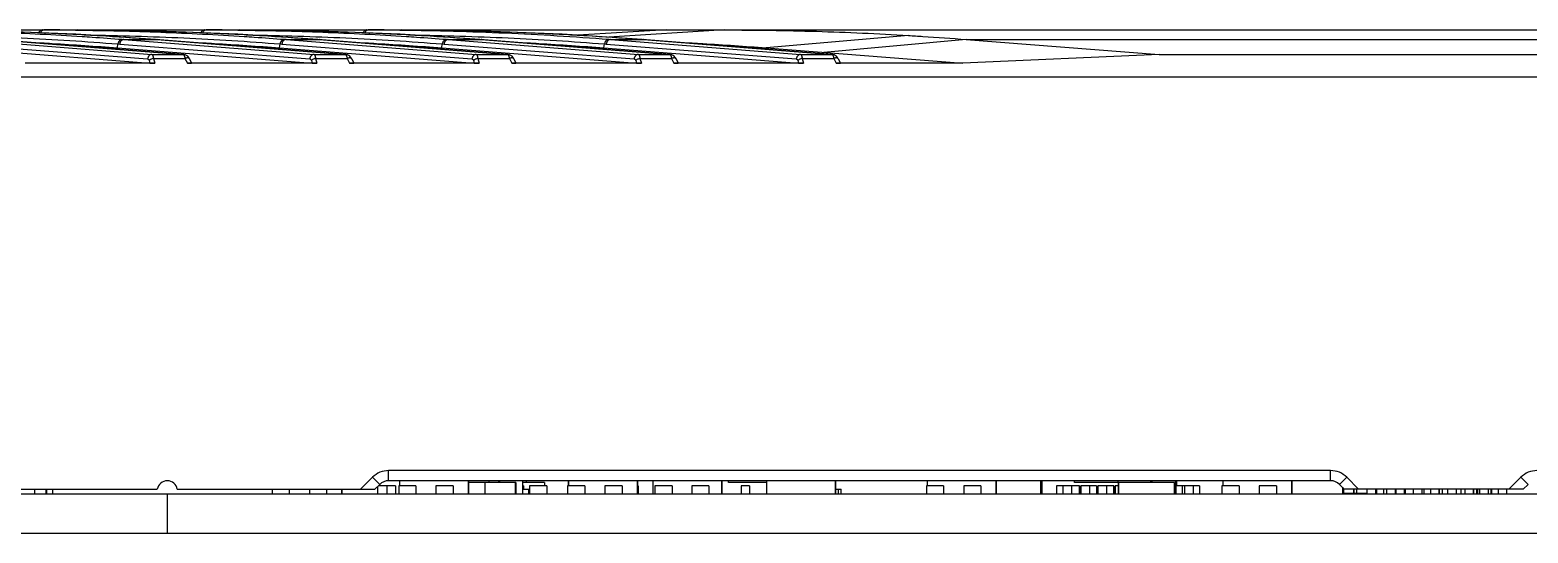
# Model space of a CAD drawing. Header units: millimetres. Extents: x 3299 to 14264, y 1863 to 5555.
# Drawn here: x 3770.5 to 3859.2, y 2920.5 to 2950.3 of the extents above; entities that cross this region are included whole.
import ezdxf

# ---------------------------------------------------------------- set-up
doc = ezdxf.new("R2010")
doc.units = ezdxf.units.MM

msp = doc.modelspace()

# ---------------------------------------------------------------- linework, layer by layer
at = {"color": 7, "linetype": 'Continuous'}
for p, q in [((3669.85596, 2950.34949), (4122.93801, 2950.34949)), ((3766.41753, 2949.78742), (3777.6739, 2948.90397)), ((3779.55025, 2948.90342), (3768.29383, 2949.78687)), ((3768.37223, 2949.77942), (3779.52673, 2948.90397)), ((3772.98729, 2950.10393), (3773.52825, 2950.07316)), ((3772.98732, 2950.10562), (3773.52831, 2950.07685)), ((3773.15503, 2950.3378), (3773.2575, 2950.33715)), ((3773.15504, 2950.34009), (3773.2575, 2950.33902)), ((3773.1551, 2950.34949), (3773.2574, 2950.34946)), ((3773.25757, 2950.34946), (3773.2574, 2950.34946)), ((3775.9198, 2949.79538), (3776.02161, 2949.78742)), ((3776.02161, 2949.78742), (3787.27798, 2948.90397)), ((3776.02161, 2949.78742), (3777.87444, 2949.78742)), ((3777.69562, 2949.80013), (3777.87444, 2949.78742)), ((3777.69564, 2949.80137), (3777.87444, 2949.78742)), ((3777.87444, 2949.78742), (3777.89781, 2949.78558)), ((3777.87444, 2949.78742), (3777.89781, 2949.78558)), ((3777.89791, 2949.78687), (3777.87444, 2949.78742)), ((3777.89781, 2949.78558), (3777.97631, 2949.77942)), ((3789.15433, 2948.90342), (3777.89791, 2949.78687)), ((3777.92467, 2950.2872), (3778.13389, 2950.28161)), ((3777.92467, 2950.28653), (3778.13387, 2950.27993)), ((3777.97631, 2949.77942), (3789.13081, 2948.90397)), ((3777.99978, 2949.77888), (3777.97631, 2949.77942)), ((3782.59137, 2950.10393), (3783.13233, 2950.07316)), ((3782.5914, 2950.10562), (3783.13239, 2950.07685)), ((3782.75911, 2950.3378), (3782.86158, 2950.33715)), ((3782.75912, 2950.34009), (3782.86158, 2950.33902)), ((3782.75918, 2950.34949), (3782.86149, 2950.34946)), ((3782.86165, 2950.34946), (3782.86149, 2950.34946)), ((3785.52388, 2949.79538), (3785.62569, 2949.78742)), ((3785.62569, 2949.78742), (3796.88206, 2948.90397)), ((3785.62569, 2949.78742), (3787.47852, 2949.78742)), ((3787.2997, 2949.80013), (3787.47852, 2949.78742)), ((3787.29972, 2949.80137), (3787.47852, 2949.78742)), ((3787.47852, 2949.78742), (3787.50189, 2949.78558)), ((3787.47852, 2949.78742), (3787.50189, 2949.78558)), ((3787.50199, 2949.78687), (3787.47852, 2949.78742)), ((3787.50189, 2949.78558), (3787.58039, 2949.77942)), ((3798.75841, 2948.90342), (3787.50199, 2949.78687)), ((3787.52875, 2950.28653), (3787.73795, 2950.27993)), ((3787.52876, 2950.2872), (3787.73797, 2950.28161)), ((3787.58039, 2949.77942), (3798.73489, 2948.90397)), ((3787.60386, 2949.77888), (3787.58039, 2949.77942)), ((3792.19545, 2950.10393), (3792.73641, 2950.07316)), ((3792.19548, 2950.10562), (3792.73647, 2950.07685)), ((3792.36319, 2950.3378), (3792.46566, 2950.33715)), ((3792.3632, 2950.34009), (3792.46566, 2950.33902)), ((3792.36327, 2950.34949), (3792.46557, 2950.34946)), ((3792.46574, 2950.34946), (3792.46557, 2950.34946)), ((3795.12796, 2949.79538), (3795.22977, 2949.78742)), ((3795.22977, 2949.78742), (3797.0826, 2949.78742)), ((3795.22977, 2949.78742), (3806.48614, 2948.90397)), ((3796.90378, 2949.80013), (3797.0826, 2949.78742)), ((3796.90381, 2949.80137), (3797.0826, 2949.78742)), ((3797.10607, 2949.78687), (3797.0826, 2949.78742)), ((3797.0826, 2949.78742), (3797.10597, 2949.78558)), ((3797.0826, 2949.78742), (3797.10597, 2949.78558)), ((3797.10597, 2949.78558), (3797.18447, 2949.77942)), ((3808.36249, 2948.90342), (3797.10607, 2949.78687)), ((3797.13283, 2950.28653), (3797.34203, 2950.27993)), ((3797.13284, 2950.2872), (3797.34205, 2950.28161)), ((3797.20794, 2949.77888), (3797.18447, 2949.77942)), ((3797.18447, 2949.77942), (3808.33897, 2948.90397)), ((3801.79954, 2950.10393), (3802.34049, 2950.07316)), ((3801.79956, 2950.10562), (3802.34055, 2950.07685)), ((3808.16001, 2950.34949), (3802.89394, 2950.0369)), ((3811.58054, 2950.34949), (3804.72915, 2949.91666)), ((3804.73205, 2949.79538), (3804.83385, 2949.78742)), ((3804.83385, 2949.78742), (3806.68668, 2949.78742)), ((3804.83385, 2949.78742), (3816.09022, 2948.90397)), ((3806.50786, 2949.80013), (3806.68668, 2949.78742)), ((3806.50789, 2949.80137), (3806.68668, 2949.78742)), ((3806.71015, 2949.78687), (3806.68668, 2949.78742)), ((3806.68668, 2949.78742), (3806.71005, 2949.78558)), ((3806.68668, 2949.78742), (3806.71005, 2949.78558)), ((3806.71005, 2949.78558), (3806.78855, 2949.77942)), ((3817.96657, 2948.90342), (3806.71015, 2949.78687)), ((3806.81202, 2949.77888), (3806.78855, 2949.77942)), ((3806.78855, 2949.77942), (3817.94305, 2948.90397)), ((3822.47785, 2950.02371), (3814.05284, 2949.28804)), ((3825.89064, 2949.78742), (3817.46424, 2949.0203)), ((3825.89064, 2949.78742), (3884.63745, 2949.78742)), ((3825.89064, 2949.78742), (3837.31599, 2948.89071)), ((3766.03243, 2949.28804), (3777.55889, 2948.3834)), ((3766.16607, 2949.51394), (3777.42244, 2948.63049)), ((3774.64964, 2949.28804), (3775.63652, 2949.28804)), ((3775.63652, 2949.28804), (3775.66834, 2949.5219)), ((3775.63652, 2949.28804), (3787.16297, 2948.3834)), ((3775.66834, 2949.5219), (3775.77015, 2949.51394)), ((3775.77015, 2949.51394), (3787.02652, 2948.63049)), ((3777.6739, 2948.90397), (3779.52673, 2948.90397)), ((3779.5502, 2948.90342), (3779.52673, 2948.90397)), ((3784.25372, 2949.28804), (3785.2406, 2949.28804)), ((3785.2406, 2949.28804), (3785.27242, 2949.5219)), ((3785.2406, 2949.28804), (3796.76705, 2948.3834)), ((3785.27242, 2949.5219), (3785.37423, 2949.51394)), ((3785.37423, 2949.51394), (3796.6306, 2948.63049)), ((3787.27798, 2948.90397), (3789.13081, 2948.90397)), ((3789.15428, 2948.90342), (3789.13081, 2948.90397)), ((3793.8578, 2949.28804), (3794.84468, 2949.28804)), ((3794.84468, 2949.28804), (3794.8765, 2949.5219)), ((3794.84468, 2949.28804), (3806.37113, 2948.3834)), ((3794.8765, 2949.5219), (3794.97831, 2949.51394)), ((3794.97831, 2949.51394), (3806.23468, 2948.63049)), ((3796.88206, 2948.90397), (3798.73489, 2948.90397)), ((3798.75836, 2948.90342), (3798.73489, 2948.90397)), ((3803.46188, 2949.28804), (3804.44876, 2949.28804)), ((3804.44876, 2949.28804), (3804.48059, 2949.5219)), ((3804.44876, 2949.28804), (3815.97522, 2948.3834)), ((3804.48059, 2949.5219), (3804.58239, 2949.51394)), ((3804.58239, 2949.51394), (3815.83876, 2948.63049)), ((3806.48614, 2948.90397), (3808.33897, 2948.90397)), ((3808.36244, 2948.90342), (3808.33897, 2948.90397)), ((3813.06596, 2949.28804), (3814.05284, 2949.28804)), ((3814.05284, 2949.28804), (3825.69318, 2948.37446)), ((3816.09022, 2948.90397), (3817.94305, 2948.90397)), ((3817.96653, 2948.90342), (3817.94305, 2948.90397)), ((3837.31599, 2948.89071), (3825.69318, 2948.37446)), ((3837.31599, 2948.89071), (3873.2121, 2948.89071)), ((3777.8497, 2948.37446), (3770.17488, 2948.37446)), ((3777.51591, 2948.53431), (3777.55889, 2948.3834)), ((3777.76737, 2948.66351), (3777.8497, 2948.37446)), ((3777.76737, 2948.66351), (3779.63849, 2948.66351)), ((3779.63849, 2948.66351), (3779.77897, 2948.37446)), ((3787.45378, 2948.37446), (3779.77897, 2948.37446)), ((3779.90831, 2948.63929), (3780.03022, 2948.38845)), ((3787.11999, 2948.53431), (3787.16297, 2948.3834)), ((3787.37145, 2948.66351), (3787.45378, 2948.37446)), ((3787.37145, 2948.66351), (3789.24257, 2948.66351)), ((3789.24257, 2948.66351), (3789.38305, 2948.37446)), ((3797.05786, 2948.37446), (3789.38305, 2948.37446)), ((3789.51239, 2948.63929), (3789.6343, 2948.38845)), ((3796.72407, 2948.53431), (3796.76705, 2948.3834)), ((3796.97553, 2948.66351), (3797.05786, 2948.37446)), ((3796.97553, 2948.66351), (3798.84665, 2948.66351)), ((3798.84665, 2948.66351), (3798.98713, 2948.37446)), ((3806.66194, 2948.37446), (3798.98713, 2948.37446)), ((3799.11647, 2948.63929), (3799.23838, 2948.38845)), ((3806.32815, 2948.53431), (3806.37113, 2948.3834)), ((3806.57961, 2948.66351), (3806.66194, 2948.37446)), ((3806.57961, 2948.66351), (3808.45073, 2948.66351)), ((3808.45073, 2948.66351), (3808.59121, 2948.37446)), ((3816.26602, 2948.37446), (3808.59121, 2948.37446)), ((3808.72055, 2948.63929), (3808.84246, 2948.38845)), ((3815.93224, 2948.53431), (3815.97522, 2948.3834)), ((3816.1837, 2948.66351), (3816.26602, 2948.37446)), ((3816.1837, 2948.66351), (3818.05481, 2948.66351)), ((3818.05481, 2948.66351), (3818.19529, 2948.37446)), ((3825.69318, 2948.37446), (3818.19529, 2948.37446)), ((3818.32463, 2948.63929), (3818.44654, 2948.38845)), ((4193.1323, 2947.54949), (3664.04372, 2947.54949)), ((3791.69867, 2923.64949), (3791.69867, 2924.24949)), ((3847.47735, 2924.24949), (3791.69867, 2924.24949)), ((3847.47735, 2923.64949), (3847.47735, 2924.24949)), ((3766.28801, 2923.14949), (3777.9964, 2923.14949)), ((3770.72029, 2923.14949), (3770.72029, 2922.84949)), ((3771.40621, 2923.14949), (3771.40621, 2922.84949)), ((3771.43161, 2923.14949), (3771.43161, 2922.84949)), ((3771.78709, 2923.14949), (3771.78709, 2922.84949)), ((3779.17962, 2923.14949), (3790.88801, 2923.14949)), ((3784.7914, 2923.14949), (3784.7914, 2922.84949)), ((3785.8074, 2923.14949), (3785.8074, 2922.84949)), ((3787.00112, 2923.14949), (3787.00112, 2922.84949)), ((3788.01712, 2923.14949), (3788.01712, 2922.84949)), ((3788.9062, 2923.14949), (3788.9062, 2922.84949)), ((3788.9316, 2923.14949), (3788.9316, 2922.84949)), ((3790.74408, 2923.85408), (3790.03948, 2923.14949)), ((3791.16834, 2923.42982), (3790.74408, 2923.85408)), ((3791.16834, 2923.42982), (3790.88801, 2923.14949)), ((3791.0414, 2923.30288), (3791.0414, 2922.84949)), ((3792.09454, 2923.34949), (3791.08801, 2923.34949)), ((3791.09223, 2923.35371), (3791.09223, 2923.34949)), ((3791.58654, 2923.34949), (3791.58654, 2922.84949)), ((3847.47735, 2923.64949), (3791.69867, 2923.64949)), ((3792.09454, 2923.34949), (3792.09454, 2922.84949)), ((3792.2914, 2923.34949), (3792.2914, 2922.84949)), ((3793.3074, 2923.34949), (3792.2914, 2923.34949)), ((3792.3422, 2923.64949), (3792.3422, 2923.34949)), ((3793.3074, 2923.34949), (3793.3074, 2922.84949)), ((3794.50112, 2923.34949), (3794.50112, 2922.84949)), ((3795.51712, 2923.34949), (3794.50112, 2923.34949)), ((3795.51712, 2923.34949), (3795.51712, 2922.84949)), ((3796.4062, 2923.64949), (3796.4062, 2922.84949)), ((3796.4316, 2923.64949), (3796.4316, 2922.84949)), ((3799.23192, 2923.54949), (3796.4316, 2923.54949)), ((3797.4032, 2923.54949), (3797.4032, 2922.84949)), ((3797.64518, 2923.54949), (3797.64518, 2923.64949)), ((3798.20376, 2923.64949), (3798.20376, 2923.54949)), ((3798.27447, 2923.54949), (3798.27447, 2923.64949)), ((3799.1812, 2923.54949), (3799.1812, 2922.84949)), ((3799.23192, 2923.54949), (3799.23192, 2922.84949)), ((3799.61589, 2923.64949), (3799.61589, 2922.84949)), ((3799.64518, 2922.84949), (3799.64518, 2923.64949)), ((3800.93389, 2923.54949), (3799.64518, 2923.54949)), ((3799.6893, 2923.34949), (3799.64518, 2923.34949)), ((3799.64518, 2923.14949), (3799.99518, 2923.14949)), ((3799.6893, 2923.34949), (3799.6893, 2923.14949)), ((3799.83801, 2923.64949), (3799.83801, 2923.54949)), ((3799.99518, 2922.84949), (3799.99518, 2923.14949)), ((3800.04482, 2923.34949), (3800.04482, 2922.84949)), ((3801.06082, 2923.34949), (3800.04482, 2923.34949)), ((3800.93389, 2923.54949), (3800.93389, 2923.34949)), ((3801.06082, 2923.34949), (3801.06082, 2922.84949)), ((3802.2914, 2923.34949), (3802.2914, 2922.84949)), ((3803.3074, 2923.34949), (3802.2914, 2923.34949)), ((3802.33801, 2923.64949), (3802.33801, 2923.34949)), ((3802.34223, 2923.64949), (3802.34223, 2923.34949)), ((3803.3074, 2923.34949), (3803.3074, 2922.84949)), ((3804.50112, 2923.34949), (3804.50112, 2922.84949)), ((3805.51712, 2923.34949), (3804.50112, 2923.34949)), ((3805.51712, 2923.34949), (3805.51712, 2922.84949)), ((3806.40623, 2923.64949), (3806.40623, 2922.84949)), ((3806.43163, 2923.64949), (3806.43163, 2922.84949)), ((3806.47101, 2923.34949), (3806.43163, 2923.34949)), ((3806.47101, 2923.34949), (3806.47101, 2922.84949)), ((3807.34223, 2923.64949), (3807.34223, 2922.84949)), ((3807.46923, 2923.34949), (3807.46923, 2922.84949)), ((3808.48523, 2923.34949), (3807.46923, 2923.34949)), ((3808.48523, 2923.34949), (3808.48523, 2922.84949)), ((3809.64229, 2923.34949), (3809.64229, 2922.84949)), ((3810.65829, 2923.34949), (3809.64229, 2923.34949)), ((3810.65829, 2923.34949), (3810.65829, 2922.84949)), ((3811.40623, 2923.64949), (3811.40623, 2922.84949)), ((3811.43163, 2923.64949), (3811.43163, 2922.84949)), ((3811.81703, 2923.54949), (3811.81703, 2923.64949)), ((3814.07181, 2923.54949), (3811.81703, 2923.54949)), ((3812.56402, 2923.34949), (3812.56402, 2922.84949)), ((3812.56417, 2923.34949), (3812.56417, 2922.84949)), ((3813.07217, 2923.34949), (3812.56417, 2923.34949)), ((3813.07217, 2923.34949), (3813.07217, 2922.84949)), ((3814.07181, 2923.64949), (3814.07181, 2922.84949)), ((3818.13581, 2923.64949), (3818.13581, 2922.84949)), ((3818.16121, 2923.64949), (3818.16121, 2922.84949)), ((3818.16121, 2923.14949), (3818.49423, 2923.14949)), ((3818.34183, 2922.84949), (3818.34183, 2923.14949)), ((3818.49423, 2922.84949), (3818.49423, 2923.14949)), ((3823.5414, 2923.34949), (3823.5414, 2922.84949)), ((3824.5574, 2923.34949), (3823.5414, 2923.34949)), ((3823.59223, 2923.64949), (3823.59223, 2923.34949)), ((3824.5574, 2923.34949), (3824.5574, 2922.84949)), ((3825.75112, 2923.34949), (3825.75112, 2922.84949)), ((3826.76712, 2923.34949), (3825.75112, 2923.34949)), ((3826.76712, 2923.34949), (3826.76712, 2922.84949)), ((3827.65623, 2923.64949), (3827.65623, 2922.84949)), ((3827.68163, 2923.64949), (3827.68163, 2922.84949)), ((3830.30357, 2923.64949), (3830.30357, 2922.84949)), ((3830.40357, 2922.84949), (3830.40357, 2923.64949)), ((3831.23609, 2923.34949), (3831.23609, 2922.84949)), ((3832.6, 2923.34949), (3831.23609, 2923.34949)), ((3831.61973, 2923.34949), (3831.61973, 2922.84949)), ((3832.12773, 2923.34949), (3832.12773, 2922.84949)), ((3832.13067, 2923.34949), (3832.13067, 2922.84949)), ((3832.30357, 2923.54949), (3832.30357, 2923.64949)), ((3838.22093, 2923.54949), (3832.30357, 2923.54949)), ((3832.59707, 2923.34949), (3832.59707, 2922.84949)), ((3832.6, 2923.34949), (3832.6, 2922.84949)), ((3832.68653, 2923.34949), (3832.68653, 2922.84949)), ((3833.61601, 2923.34949), (3832.68653, 2923.34949)), ((3833.19453, 2923.34949), (3833.19453, 2922.84949)), ((3833.19748, 2923.34949), (3833.19748, 2922.84949)), ((3833.61307, 2923.34949), (3833.61307, 2922.84949)), ((3833.61601, 2923.34949), (3833.61601, 2922.84949)), ((3833.61601, 2923.14949), (3833.70252, 2923.14949)), ((3833.70252, 2923.34949), (3833.70252, 2922.84949)), ((3834.63202, 2923.34949), (3833.70252, 2923.34949)), ((3834.21052, 2923.34949), (3834.21052, 2922.84949)), ((3834.21347, 2923.34949), (3834.21347, 2922.84949)), ((3834.62907, 2923.34949), (3834.62907, 2922.84949)), ((3834.63202, 2923.34949), (3834.63202, 2922.84949)), ((3834.71853, 2923.34949), (3834.71853, 2922.84949)), ((3834.89361, 2923.34949), (3834.71853, 2923.34949)), ((3834.89361, 2923.54949), (3834.89361, 2922.84949)), ((3834.90357, 2923.54949), (3834.90357, 2923.64949)), ((3834.91893, 2923.54949), (3834.91893, 2922.84949)), ((3836.80357, 2923.64949), (3836.80357, 2923.54949)), ((3836.90357, 2923.54949), (3836.90357, 2923.64949)), ((3838.22093, 2923.54949), (3838.22093, 2922.84949)), ((3839.71202, 2923.34949), (3838.22093, 2923.34949)), ((3838.2728, 2923.64949), (3838.2728, 2923.34949)), ((3838.29992, 2923.34949), (3838.29992, 2922.84949)), ((3838.30287, 2923.34949), (3838.30287, 2922.84949)), ((3838.3728, 2923.34949), (3838.3728, 2923.64949)), ((3838.69307, 2923.34949), (3838.69307, 2922.84949)), ((3838.69601, 2923.34949), (3838.69601, 2922.84949)), ((3838.83332, 2923.34949), (3838.83332, 2922.84949)), ((3839.34132, 2923.34949), (3839.34132, 2922.84949)), ((3839.34427, 2923.34949), (3839.34427, 2922.84949)), ((3839.70907, 2923.34949), (3839.70907, 2922.84949)), ((3839.71202, 2923.34949), (3839.71202, 2922.84949)), ((3841.0414, 2923.34949), (3841.0414, 2922.84949)), ((3842.0574, 2923.34949), (3841.0414, 2923.34949)), ((3841.09221, 2923.64949), (3841.09221, 2923.34949)), ((3842.0574, 2923.34949), (3842.0574, 2922.84949)), ((3843.25112, 2923.34949), (3843.25112, 2922.84949)), ((3844.26712, 2923.34949), (3843.25112, 2923.34949)), ((3844.26712, 2923.34949), (3844.26712, 2922.84949)), ((3845.15621, 2923.64949), (3845.15621, 2922.84949)), ((3845.18161, 2923.64949), (3845.18161, 2922.84949)), ((3848.00768, 2923.42982), (3848.43194, 2923.85408)), ((3848.28801, 2923.14949), (3848.00768, 2923.42982)), ((3848.17781, 2923.25969), (3848.17781, 2922.84949)), ((3848.20894, 2923.22856), (3848.20894, 2922.89949)), ((3848.21109, 2923.22641), (3848.21109, 2922.89949)), ((3848.26109, 2922.89949), (3848.26109, 2923.17641)), ((3858.88801, 2923.14949), (3848.28801, 2923.14949)), ((3849.13654, 2923.14949), (3848.43194, 2923.85408)), ((3848.82837, 2923.14949), (3848.82837, 2922.89949)), ((3848.87837, 2922.89949), (3848.87837, 2923.14949)), ((3849.02837, 2922.89949), (3849.02837, 2923.14949)), ((3849.6257, 2923.14949), (3849.6257, 2922.84949)), ((3850.1337, 2923.14949), (3850.1337, 2922.84949)), ((3850.1996, 2923.14949), (3850.1996, 2922.84949)), ((3850.20254, 2923.14949), (3850.20254, 2922.84949)), ((3850.61628, 2923.14949), (3850.61628, 2922.84949)), ((3850.79148, 2923.14949), (3850.79148, 2922.84949)), ((3851.29948, 2923.14949), (3851.29948, 2922.84949)), ((3851.30201, 2923.14949), (3851.30201, 2922.84949)), ((3851.33013, 2923.14949), (3851.33013, 2922.84949)), ((3851.83813, 2923.14949), (3851.83813, 2922.84949)), ((3851.84108, 2923.14949), (3851.84108, 2922.84949)), ((3851.89137, 2923.14949), (3851.89137, 2922.84949)), ((3852.37153, 2923.14949), (3852.37153, 2922.84949)), ((3852.87953, 2923.14949), (3852.87953, 2922.84949)), ((3852.88247, 2923.14949), (3852.88247, 2922.84949)), ((3852.99125, 2923.14949), (3852.99125, 2922.84949)), ((3853.38754, 2923.14949), (3853.38754, 2922.84949)), ((3853.89554, 2923.14949), (3853.89554, 2922.84949)), ((3853.89847, 2923.14949), (3853.89847, 2922.84949)), ((3854.09112, 2923.14949), (3854.09112, 2922.84949)), ((3854.40353, 2923.14949), (3854.40353, 2922.84949)), ((3854.91153, 2923.14949), (3854.91153, 2922.84949)), ((3854.91447, 2923.14949), (3854.91447, 2922.84949)), ((3855.191, 2923.14949), (3855.191, 2922.84949)), ((3855.41953, 2923.14949), (3855.41953, 2922.84949)), ((3855.92753, 2923.14949), (3855.92753, 2922.84949)), ((3855.93048, 2923.14949), (3855.93048, 2922.84949)), ((3856.12234, 2923.14949), (3856.12234, 2922.84949)), ((3856.12529, 2923.14949), (3856.12529, 2922.84949)), ((3856.18115, 2923.14949), (3856.18115, 2922.84949)), ((3856.29089, 2923.14949), (3856.29089, 2922.84949)), ((3856.79889, 2923.14949), (3856.79889, 2922.84949)), ((3856.79939, 2923.14949), (3856.79939, 2922.84949)), ((3856.96629, 2923.14949), (3856.96629, 2922.84949)), ((3857.0023, 2923.14949), (3857.0023, 2922.84949)), ((3857.39077, 2923.14949), (3857.39077, 2922.84949)), ((3857.89877, 2923.14949), (3857.89877, 2922.84949)), ((3858.74408, 2923.85408), (3858.03948, 2923.14949)), ((3859.16834, 2923.42982), (3858.74408, 2923.85408)), ((3859.16834, 2923.42982), (3858.88801, 2923.14949)), ((4228.58801, 2922.84949), (3628.58801, 2922.84949)), ((3778.58801, 2922.84949), (3778.58801, 2920.54949)), ((3849.6257, 2922.89949), (3848.20894, 2922.89949)), ((3856.18115, 2922.89949), (3856.12529, 2922.89949)), ((3628.58801, 2920.54949), (4228.58801, 2920.54949))]:
    msp.add_line(p, q, dxfattribs=at)
for points in [[(3777.89791, 2949.78687), (3773.167, 2950.09683), (3768.38454, 2950.28566), (3763.65349, 2950.34946)], [(3787.50199, 2949.78687), (3782.77109, 2950.09683), (3777.98862, 2950.28566), (3773.25757, 2950.34946)], [(3797.10607, 2949.78687), (3792.37517, 2950.09683), (3787.5927, 2950.28566), (3782.86165, 2950.34946)], [(3806.71015, 2949.78687), (3801.97925, 2950.09683), (3797.19678, 2950.28566), (3792.46574, 2950.34946)], [(3779.90831, 2948.63929), (3779.85822, 2948.72277), (3779.79807, 2948.79088), (3779.72869, 2948.84417), (3779.65415, 2948.88058), (3779.57669, 2948.90041), (3779.55025, 2948.90342)], [(3789.51239, 2948.63929), (3789.4623, 2948.72277), (3789.40215, 2948.79088), (3789.33277, 2948.84417), (3789.25823, 2948.88058), (3789.18077, 2948.90041), (3789.15433, 2948.90342)], [(3799.11647, 2948.63929), (3799.06638, 2948.72277), (3799.00623, 2948.79088), (3798.93685, 2948.84417), (3798.86231, 2948.88058), (3798.78485, 2948.90041), (3798.75841, 2948.90342)], [(3808.72056, 2948.63929), (3808.67046, 2948.72277), (3808.61032, 2948.79088), (3808.54094, 2948.84417), (3808.46639, 2948.88058), (3808.38893, 2948.90041), (3808.36249, 2948.90342)], [(3818.32464, 2948.63929), (3818.27454, 2948.72277), (3818.2144, 2948.79088), (3818.14502, 2948.84417), (3818.07047, 2948.88058), (3817.99302, 2948.90041), (3817.96657, 2948.90342)]]:
    msp.add_lwpolyline(points, dxfattribs=at)
for centre, radius, start, end in [((3771.30219, 2767.72394), 182.62555, 89.4186911, 89.9999933), ((3780.90628, 2767.72394), 182.62555, 89.4186911, 89.9999933), ((3790.51036, 2767.72394), 182.62555, 89.4186911, 89.9999933), ((3791.69867, 2922.89949), 1.35, 90, 135), ((3847.47735, 2922.89949), 1.35, 45, 90), ((3859.69867, 2922.89949), 1.35, 90, 135), ((3778.58801, 2923.04949), 0.6, 9.5940682, 170.4059318), ((3791.69867, 2922.89949), 0.75, 90, 135), ((3847.47735, 2922.89949), 0.75, 45, 90)]:
    msp.add_arc(centre, radius, start, end, dxfattribs=at)
for centre, major_axis, ratio, start_param, end_param in [((3777.8003, 2948.39254), (0.3127, -0.00287), 0.05709228, -2.45227484, -1.41164735), ((3779.69468, 2948.39254), (0.33565, -0.00455), 0.05213384, -1.31625336, 0.02621058), ((3787.40438, 2948.39254), (0.3127, -0.00287), 0.05709228, -2.45227484, -1.41164735), ((3789.29876, 2948.39254), (0.33565, -0.00455), 0.05213384, -1.31625336, 0.02621058), ((3797.00846, 2948.39254), (0.3127, -0.00287), 0.05709228, -2.45227484, -1.41164735), ((3798.90284, 2948.39254), (0.33565, -0.00455), 0.05213384, -1.31625336, 0.02621058), ((3806.61254, 2948.39254), (0.3127, -0.00287), 0.05709228, -2.45227484, -1.41164735), ((3808.50692, 2948.39254), (0.33565, -0.00455), 0.05213384, -1.31625336, 0.02621058), ((3816.21663, 2948.39254), (0.3127, -0.00287), 0.05709228, -2.45227484, -1.41164735), ((3818.111, 2948.39254), (0.33565, -0.00455), 0.05213384, -1.31625336, 0.02621058)]:
    msp.add_ellipse(centre, major_axis=major_axis, ratio=ratio, start_param=start_param, end_param=end_param, dxfattribs=at)
for points, knots in [([(3763.65342, 2950.33902), (3765.30198, 2950.32137), (3768.59996, 2950.24138), (3771.89457, 2950.07218), (3773.54096, 2949.96532)], [0, 0, 0, 0, 0.49981787, 1, 1, 1, 1]), ([(3764.25065, 2950.05412), (3766.15468, 2950.02489), (3769.96405, 2949.90687), (3773.76787, 2949.66998), (3775.66834, 2949.5219)], [0, 0, 0, 0, 0.49974103, 1, 1, 1, 1]), ([(3768.5298, 2950.28161), (3768.90133, 2950.27148), (3770.38767, 2950.22642), (3771.87346, 2950.16321), (3772.98732, 2950.10562)], [0, 0, 0, 0, 0.24994146, 1, 1, 1, 1]), ([(3771.19991, 2950.34949), (3771.18825, 2950.34949), (3771.16479, 2950.34755), (3771.13037, 2950.33894), (3771.0973, 2950.32476), (3771.05547, 2950.2986), (3771.00978, 2950.25321), (3770.98394, 2950.2081), (3770.97372, 2950.18391)], [0, 0, 0, 0, 0.11796739, 0.23692242, 0.3575179, 0.48047805, 0.73436509, 1, 1, 1, 1]), ([(3771.30222, 2950.34949), (3771.2904, 2950.34949), (3771.26663, 2950.3475), (3771.23178, 2950.33866), (3771.19832, 2950.32411), (3771.15608, 2950.29728), (3771.11014, 2950.25079), (3771.08446, 2950.20469), (3771.07441, 2950.18001)], [0, 0, 0, 0, 0.11784456, 0.23669604, 0.35722879, 0.48017788, 0.7341703, 1, 1, 1, 1]), ([(3773.2574, 2950.34946), (3773.64636, 2950.34924), (3775.20227, 2950.3434), (3776.75811, 2950.31767), (3777.92467, 2950.2872)], [0, 0, 0, 0, 0.24998342, 1, 1, 1, 1]), ([(3773.2575, 2950.33902), (3774.90606, 2950.32137), (3778.20404, 2950.24138), (3781.49865, 2950.07218), (3783.14504, 2949.96532)], [0, 0, 0, 0, 0.49981787, 1, 1, 1, 1]), ([(3773.52831, 2950.07685), (3773.8757, 2950.05786), (3775.26556, 2949.97791), (3776.65452, 2949.88211), (3777.69564, 2949.80137)], [0, 0, 0, 0, 0.24990452, 1, 1, 1, 1]), ([(3773.54096, 2949.96532), (3773.73924, 2949.95245), (3774.53246, 2949.89967), (3775.32533, 2949.84174), (3775.9198, 2949.79538)], [0, 0, 0, 0, 0.24993993, 1, 1, 1, 1]), ([(3773.85473, 2950.05412), (3775.75877, 2950.02489), (3779.56813, 2949.90687), (3783.37195, 2949.66998), (3785.27242, 2949.5219)], [0, 0, 0, 0, 0.49974103, 1, 1, 1, 1]), ([(3775.9198, 2949.79538), (3775.90438, 2949.7949), (3775.87327, 2949.79051), (3775.82855, 2949.77414), (3775.78696, 2949.74855), (3775.74986, 2949.71467), (3775.71842, 2949.67361), (3775.68519, 2949.61085), (3775.6718, 2949.55774), (3775.66834, 2949.5219)], [0, 0, 0, 0, 0.1144849, 0.23115054, 0.35099582, 0.47460876, 0.60202333, 0.73278794, 1, 1, 1, 1]), ([(3776.02161, 2949.78742), (3776.00619, 2949.78693), (3775.97508, 2949.78253), (3775.93037, 2949.76616), (3775.88878, 2949.74057), (3775.85168, 2949.70669), (3775.82024, 2949.66563), (3775.787, 2949.60288), (3775.77361, 2949.54977), (3775.77015, 2949.51394)], [0, 0, 0, 0, 0.1144829, 0.23115044, 0.35099967, 0.47461668, 0.60203381, 0.73279828, 1, 1, 1, 1]), ([(3778.13389, 2950.28161), (3778.50541, 2950.27148), (3779.99175, 2950.22642), (3781.47754, 2950.16321), (3782.5914, 2950.10562)], [0, 0, 0, 0, 0.24994146, 1, 1, 1, 1]), ([(3780.80399, 2950.34949), (3780.79233, 2950.34949), (3780.76887, 2950.34755), (3780.73445, 2950.33894), (3780.70138, 2950.32476), (3780.65955, 2950.2986), (3780.61386, 2950.25321), (3780.58802, 2950.2081), (3780.5778, 2950.18391)], [0, 0, 0, 0, 0.11796739, 0.23692242, 0.3575179, 0.48047805, 0.73436509, 1, 1, 1, 1]), ([(3780.9063, 2950.34949), (3780.89448, 2950.34949), (3780.87071, 2950.3475), (3780.83586, 2950.33866), (3780.8024, 2950.32411), (3780.76016, 2950.29728), (3780.71422, 2950.25079), (3780.68854, 2950.20469), (3780.67849, 2950.18001)], [0, 0, 0, 0, 0.11784456, 0.23669604, 0.35722879, 0.48017788, 0.7341703, 1, 1, 1, 1]), ([(3782.86149, 2950.34946), (3783.25044, 2950.34924), (3784.80635, 2950.3434), (3786.36219, 2950.31767), (3787.52876, 2950.2872)], [0, 0, 0, 0, 0.24998342, 1, 1, 1, 1]), ([(3782.86158, 2950.33902), (3784.51014, 2950.32137), (3787.80812, 2950.24138), (3791.10273, 2950.07218), (3792.74912, 2949.96532)], [0, 0, 0, 0, 0.49981787, 1, 1, 1, 1]), ([(3783.13239, 2950.07685), (3783.47978, 2950.05786), (3784.86964, 2949.97791), (3786.2586, 2949.88211), (3787.29972, 2949.80137)], [0, 0, 0, 0, 0.24990452, 1, 1, 1, 1]), ([(3783.14504, 2949.96532), (3783.34332, 2949.95245), (3784.13654, 2949.89967), (3784.92941, 2949.84174), (3785.52388, 2949.79538)], [0, 0, 0, 0, 0.24993993, 1, 1, 1, 1]), ([(3783.45881, 2950.05412), (3785.36285, 2950.02489), (3789.17221, 2949.90687), (3792.97603, 2949.66998), (3794.8765, 2949.5219)], [0, 0, 0, 0, 0.49974103, 1, 1, 1, 1]), ([(3785.52388, 2949.79538), (3785.50846, 2949.7949), (3785.47735, 2949.79051), (3785.43264, 2949.77414), (3785.39104, 2949.74855), (3785.35394, 2949.71467), (3785.3225, 2949.67361), (3785.28927, 2949.61085), (3785.27588, 2949.55774), (3785.27242, 2949.5219)], [0, 0, 0, 0, 0.1144849, 0.23115054, 0.35099582, 0.47460876, 0.60202333, 0.73278794, 1, 1, 1, 1]), ([(3785.62569, 2949.78742), (3785.61027, 2949.78693), (3785.57916, 2949.78253), (3785.53445, 2949.76616), (3785.49286, 2949.74057), (3785.45576, 2949.70669), (3785.42433, 2949.66563), (3785.39109, 2949.60288), (3785.37769, 2949.54977), (3785.37423, 2949.51394)], [0, 0, 0, 0, 0.1144829, 0.23115044, 0.35099967, 0.47461668, 0.60203381, 0.73279828, 1, 1, 1, 1]), ([(3787.73797, 2950.28161), (3788.1095, 2950.27148), (3789.59583, 2950.22642), (3791.08162, 2950.16321), (3792.19548, 2950.10562)], [0, 0, 0, 0, 0.24994146, 1, 1, 1, 1]), ([(3790.40808, 2950.34949), (3790.39642, 2950.34949), (3790.37295, 2950.34755), (3790.33853, 2950.33894), (3790.30546, 2950.32476), (3790.26363, 2950.2986), (3790.21794, 2950.25321), (3790.1921, 2950.2081), (3790.18188, 2950.18391)], [0, 0, 0, 0, 0.11796739, 0.23692242, 0.3575179, 0.48047805, 0.73436509, 1, 1, 1, 1]), ([(3790.51038, 2950.34949), (3790.49857, 2950.34949), (3790.47479, 2950.3475), (3790.43994, 2950.33866), (3790.40649, 2950.32411), (3790.36424, 2950.29728), (3790.3183, 2950.25079), (3790.29262, 2950.20469), (3790.28257, 2950.18001)], [0, 0, 0, 0, 0.11784456, 0.23669604, 0.35722879, 0.48017788, 0.7341703, 1, 1, 1, 1]), ([(3792.46557, 2950.34946), (3792.85452, 2950.34924), (3794.41043, 2950.3434), (3795.96627, 2950.31767), (3797.13284, 2950.2872)], [0, 0, 0, 0, 0.24998342, 1, 1, 1, 1]), ([(3792.46566, 2950.33902), (3794.51115, 2950.31712), (3798.60386, 2950.2045), (3802.69047, 2949.95457), (3804.73205, 2949.79538)], [0, 0, 0, 0, 0.49973518, 1, 1, 1, 1]), ([(3792.73647, 2950.07685), (3793.08386, 2950.05786), (3794.47372, 2949.97791), (3795.86268, 2949.88211), (3796.90381, 2949.80137)], [0, 0, 0, 0, 0.24990452, 1, 1, 1, 1]), ([(3792.74912, 2949.96532), (3792.9474, 2949.95245), (3793.74062, 2949.89967), (3794.53349, 2949.84174), (3795.12796, 2949.79538)], [0, 0, 0, 0, 0.24993993, 1, 1, 1, 1]), ([(3793.06289, 2950.05412), (3794.96693, 2950.02489), (3798.77629, 2949.90687), (3802.58011, 2949.66998), (3804.48059, 2949.5219)], [0, 0, 0, 0, 0.49974103, 1, 1, 1, 1]), ([(3795.12796, 2949.79538), (3795.11255, 2949.7949), (3795.08143, 2949.79051), (3795.03672, 2949.77414), (3794.99512, 2949.74855), (3794.95802, 2949.71467), (3794.92659, 2949.67361), (3794.89335, 2949.61085), (3794.87996, 2949.55774), (3794.8765, 2949.5219)], [0, 0, 0, 0, 0.1144849, 0.23115054, 0.35099582, 0.47460876, 0.60202333, 0.73278794, 1, 1, 1, 1]), ([(3795.22977, 2949.78742), (3795.21435, 2949.78693), (3795.18324, 2949.78253), (3795.13853, 2949.76616), (3795.09694, 2949.74057), (3795.05984, 2949.70669), (3795.02841, 2949.66563), (3794.99517, 2949.60288), (3794.98177, 2949.54977), (3794.97831, 2949.51394)], [0, 0, 0, 0, 0.1144829, 0.23115044, 0.35099967, 0.47461668, 0.60203381, 0.73279828, 1, 1, 1, 1]), ([(3797.34205, 2950.28161), (3797.71358, 2950.27148), (3799.19991, 2950.22642), (3800.6857, 2950.16321), (3801.79956, 2950.10562)], [0, 0, 0, 0, 0.24994146, 1, 1, 1, 1]), ([(3802.34055, 2950.07685), (3802.68794, 2950.05786), (3804.07781, 2949.97791), (3805.46676, 2949.88211), (3806.50789, 2949.80137)], [0, 0, 0, 0, 0.24990452, 1, 1, 1, 1]), ([(3804.73205, 2949.79538), (3804.71663, 2949.7949), (3804.68551, 2949.79051), (3804.6408, 2949.77414), (3804.5992, 2949.74855), (3804.5621, 2949.71467), (3804.53067, 2949.67361), (3804.49743, 2949.61085), (3804.48404, 2949.55774), (3804.48059, 2949.5219)], [0, 0, 0, 0, 0.1144849, 0.23115054, 0.35099582, 0.47460876, 0.60202333, 0.73278794, 1, 1, 1, 1]), ([(3804.83385, 2949.78742), (3804.81844, 2949.78693), (3804.78732, 2949.78253), (3804.74261, 2949.76616), (3804.70102, 2949.74057), (3804.66392, 2949.70669), (3804.63249, 2949.66563), (3804.59925, 2949.60288), (3804.58585, 2949.54977), (3804.58239, 2949.51394)], [0, 0, 0, 0, 0.1144829, 0.23115044, 0.35099967, 0.47461668, 0.60203381, 0.73279828, 1, 1, 1, 1]), ([(3811.58054, 2950.34949), (3813.39749, 2950.34949), (3817.03216, 2950.29517), (3820.66358, 2950.13225), (3822.47785, 2950.02371)], [0, 0, 0, 0, 0.49992232, 1, 1, 1, 1]), ([(3822.47785, 2950.02371), (3822.7624, 2950.00669), (3823.90054, 2949.93592), (3825.03801, 2949.85448), (3825.89064, 2949.78742)], [0, 0, 0, 0, 0.2499865, 1, 1, 1, 1]), ([(3770.48527, 2949.61947), (3770.9147, 2949.59791), (3772.63289, 2949.50558), (3774.34978, 2949.38903), (3775.63652, 2949.28804)], [0, 0, 0, 0, 0.24988731, 1, 1, 1, 1]), ([(3777.6739, 2948.90397), (3777.65848, 2948.90348), (3777.62737, 2948.89909), (3777.58266, 2948.88271), (3777.54107, 2948.85712), (3777.50397, 2948.82324), (3777.47253, 2948.78218), (3777.43929, 2948.71943), (3777.4259, 2948.66632), (3777.42244, 2948.63049)], [0, 0, 0, 0, 0.11448288, 0.23115041, 0.35099963, 0.47461664, 0.60203378, 0.73279827, 1, 1, 1, 1]), ([(3777.6739, 2948.90397), (3777.67651, 2948.90346), (3777.68183, 2948.90174), (3777.68942, 2948.89737), (3777.69681, 2948.89122), (3777.70693, 2948.88003), (3777.71877, 2948.86125), (3777.73126, 2948.83327), (3777.7426, 2948.79894), (3777.75259, 2948.75862), (3777.76108, 2948.71286), (3777.76545, 2948.68049), (3777.76737, 2948.66351)], [0, 0, 0, 0, 0.02981441, 0.06193798, 0.0974187, 0.13702, 0.23037782, 0.34433491, 0.4792829, 0.63454725, 0.80883592, 1, 1, 1, 1]), ([(3779.52673, 2948.90397), (3779.53032, 2948.90326), (3779.53776, 2948.90051), (3779.54823, 2948.89329), (3779.55856, 2948.88293), (3779.56485, 2948.87461), (3779.56801, 2948.87)], [0, 0, 0, 0, 0.20079218, 0.42887315, 0.69348362, 1, 1, 1, 1]), ([(3779.56801, 2948.87), (3779.57154, 2948.86485), (3779.57847, 2948.85347), (3779.59192, 2948.82691), (3779.60047, 2948.80496), (3779.60585, 2948.78941)], [0, 0, 0, 0, 0.21013799, 0.44702324, 1, 1, 1, 1]), ([(3779.60585, 2948.78941), (3779.61248, 2948.77026), (3779.62467, 2948.72858), (3779.63408, 2948.68621), (3779.63849, 2948.66351)], [0, 0, 0, 0, 0.46714617, 1, 1, 1, 1]), ([(3780.08935, 2949.61947), (3780.51878, 2949.59791), (3782.23697, 2949.50558), (3783.95386, 2949.38903), (3785.2406, 2949.28804)], [0, 0, 0, 0, 0.24988731, 1, 1, 1, 1]), ([(3787.27798, 2948.90397), (3787.26256, 2948.90348), (3787.23145, 2948.89909), (3787.18674, 2948.88271), (3787.14515, 2948.85712), (3787.10805, 2948.82324), (3787.07661, 2948.78218), (3787.04337, 2948.71943), (3787.02998, 2948.66632), (3787.02652, 2948.63049)], [0, 0, 0, 0, 0.11448288, 0.23115041, 0.35099963, 0.47461664, 0.60203378, 0.73279827, 1, 1, 1, 1]), ([(3787.27798, 2948.90397), (3787.28059, 2948.90346), (3787.28591, 2948.90174), (3787.2935, 2948.89737), (3787.30089, 2948.89122), (3787.31101, 2948.88003), (3787.32285, 2948.86125), (3787.33534, 2948.83327), (3787.34668, 2948.79894), (3787.35667, 2948.75862), (3787.36516, 2948.71286), (3787.36953, 2948.68049), (3787.37145, 2948.66351)], [0, 0, 0, 0, 0.02981441, 0.06193798, 0.0974187, 0.13702, 0.23037782, 0.34433491, 0.4792829, 0.63454725, 0.80883592, 1, 1, 1, 1]), ([(3789.13081, 2948.90397), (3789.1344, 2948.90326), (3789.14184, 2948.90051), (3789.15231, 2948.89329), (3789.16264, 2948.88293), (3789.16893, 2948.87461), (3789.17209, 2948.87)], [0, 0, 0, 0, 0.20079218, 0.42887315, 0.69348362, 1, 1, 1, 1]), ([(3789.17209, 2948.87), (3789.17562, 2948.86485), (3789.18255, 2948.85347), (3789.196, 2948.82691), (3789.20455, 2948.80496), (3789.20993, 2948.78941)], [0, 0, 0, 0, 0.21013799, 0.44702324, 1, 1, 1, 1]), ([(3789.20993, 2948.78941), (3789.21656, 2948.77026), (3789.22875, 2948.72858), (3789.23816, 2948.68621), (3789.24257, 2948.66351)], [0, 0, 0, 0, 0.46714617, 1, 1, 1, 1]), ([(3789.69343, 2949.61947), (3790.12286, 2949.59791), (3791.84105, 2949.50558), (3793.55794, 2949.38903), (3794.84468, 2949.28804)], [0, 0, 0, 0, 0.24988731, 1, 1, 1, 1]), ([(3796.88206, 2948.90397), (3796.86664, 2948.90348), (3796.83553, 2948.89909), (3796.79082, 2948.88271), (3796.74923, 2948.85712), (3796.71213, 2948.82324), (3796.6807, 2948.78218), (3796.64746, 2948.71943), (3796.63406, 2948.66632), (3796.6306, 2948.63049)], [0, 0, 0, 0, 0.11448288, 0.23115041, 0.35099963, 0.47461664, 0.60203378, 0.73279827, 1, 1, 1, 1]), ([(3796.88206, 2948.90397), (3796.88467, 2948.90346), (3796.88999, 2948.90174), (3796.89758, 2948.89737), (3796.90497, 2948.89122), (3796.91509, 2948.88003), (3796.92693, 2948.86125), (3796.93943, 2948.83327), (3796.95077, 2948.79894), (3796.96075, 2948.75862), (3796.96924, 2948.71286), (3796.97361, 2948.68049), (3796.97553, 2948.66351)], [0, 0, 0, 0, 0.02981441, 0.06193798, 0.0974187, 0.13702, 0.23037782, 0.34433491, 0.4792829, 0.63454725, 0.80883592, 1, 1, 1, 1]), ([(3798.73489, 2948.90397), (3798.73848, 2948.90326), (3798.74592, 2948.90051), (3798.7564, 2948.89329), (3798.76672, 2948.88293), (3798.77302, 2948.87461), (3798.77617, 2948.87)], [0, 0, 0, 0, 0.20079218, 0.42887315, 0.69348362, 1, 1, 1, 1]), ([(3798.77617, 2948.87), (3798.7797, 2948.86485), (3798.78664, 2948.85347), (3798.80009, 2948.82691), (3798.80863, 2948.80496), (3798.81401, 2948.78941)], [0, 0, 0, 0, 0.21013799, 0.44702324, 1, 1, 1, 1]), ([(3798.81401, 2948.78941), (3798.82064, 2948.77026), (3798.83284, 2948.72858), (3798.84224, 2948.68621), (3798.84665, 2948.66351)], [0, 0, 0, 0, 0.46714617, 1, 1, 1, 1]), ([(3799.29751, 2949.61947), (3799.72694, 2949.59791), (3801.44513, 2949.50558), (3803.16202, 2949.38903), (3804.44876, 2949.28804)], [0, 0, 0, 0, 0.24988731, 1, 1, 1, 1]), ([(3806.48614, 2948.90397), (3806.47072, 2948.90348), (3806.43961, 2948.89909), (3806.3949, 2948.88271), (3806.35331, 2948.85712), (3806.31621, 2948.82324), (3806.28478, 2948.78218), (3806.25154, 2948.71943), (3806.23814, 2948.66632), (3806.23468, 2948.63049)], [0, 0, 0, 0, 0.11448288, 0.23115041, 0.35099963, 0.47461664, 0.60203378, 0.73279827, 1, 1, 1, 1]), ([(3806.48614, 2948.90397), (3806.48876, 2948.90346), (3806.49407, 2948.90174), (3806.50166, 2948.89737), (3806.50905, 2948.89122), (3806.51918, 2948.88003), (3806.53101, 2948.86125), (3806.54351, 2948.83327), (3806.55485, 2948.79894), (3806.56483, 2948.75862), (3806.57332, 2948.71286), (3806.57769, 2948.68049), (3806.57961, 2948.66351)], [0, 0, 0, 0, 0.02981441, 0.06193798, 0.0974187, 0.13702, 0.23037782, 0.34433491, 0.4792829, 0.63454725, 0.80883592, 1, 1, 1, 1]), ([(3808.33897, 2948.90397), (3808.34256, 2948.90326), (3808.35, 2948.90051), (3808.36048, 2948.89329), (3808.3708, 2948.88293), (3808.3771, 2948.87461), (3808.38025, 2948.87)], [0, 0, 0, 0, 0.20079218, 0.42887315, 0.69348362, 1, 1, 1, 1]), ([(3808.38025, 2948.87), (3808.38379, 2948.86485), (3808.39072, 2948.85347), (3808.40417, 2948.82691), (3808.41272, 2948.80496), (3808.41809, 2948.78941)], [0, 0, 0, 0, 0.21013799, 0.44702324, 1, 1, 1, 1]), ([(3808.41809, 2948.78941), (3808.42472, 2948.77026), (3808.43692, 2948.72858), (3808.44632, 2948.68621), (3808.45073, 2948.66351)], [0, 0, 0, 0, 0.46714617, 1, 1, 1, 1]), ([(3809.04245, 2949.61235), (3809.46018, 2949.59105), (3811.13137, 2949.50011), (3812.80131, 2949.38627), (3814.05284, 2949.28804)], [0, 0, 0, 0, 0.249919, 1, 1, 1, 1]), ([(3816.09022, 2948.90397), (3816.07481, 2948.90348), (3816.04369, 2948.89909), (3815.99898, 2948.88271), (3815.95739, 2948.85712), (3815.92029, 2948.82324), (3815.88886, 2948.78218), (3815.85562, 2948.71943), (3815.84222, 2948.66632), (3815.83876, 2948.63049)], [0, 0, 0, 0, 0.11448288, 0.23115041, 0.35099963, 0.47461664, 0.60203378, 0.73279827, 1, 1, 1, 1]), ([(3816.09022, 2948.90397), (3816.09284, 2948.90346), (3816.09815, 2948.90174), (3816.10574, 2948.89737), (3816.11313, 2948.89122), (3816.12326, 2948.88003), (3816.13509, 2948.86125), (3816.14759, 2948.83327), (3816.15893, 2948.79894), (3816.16891, 2948.75862), (3816.1774, 2948.71286), (3816.18177, 2948.68049), (3816.1837, 2948.66351)], [0, 0, 0, 0, 0.02981441, 0.06193798, 0.0974187, 0.13702, 0.23037782, 0.34433491, 0.4792829, 0.63454725, 0.80883592, 1, 1, 1, 1]), ([(3817.94305, 2948.90397), (3817.94664, 2948.90326), (3817.95409, 2948.90051), (3817.96456, 2948.89329), (3817.97488, 2948.88293), (3817.98118, 2948.87461), (3817.98433, 2948.87)], [0, 0, 0, 0, 0.20079218, 0.42887315, 0.69348362, 1, 1, 1, 1]), ([(3817.98433, 2948.87), (3817.98787, 2948.86485), (3817.9948, 2948.85347), (3818.00825, 2948.82691), (3818.0168, 2948.80496), (3818.02218, 2948.78941)], [0, 0, 0, 0, 0.21013799, 0.44702324, 1, 1, 1, 1]), ([(3818.02218, 2948.78941), (3818.0288, 2948.77026), (3818.041, 2948.72858), (3818.0504, 2948.68621), (3818.05481, 2948.66351)], [0, 0, 0, 0, 0.46714617, 1, 1, 1, 1]), ([(3777.42244, 2948.63049), (3777.4273, 2948.63011), (3777.4371, 2948.62843), (3777.45131, 2948.62319), (3777.46491, 2948.61517), (3777.48263, 2948.60019), (3777.50199, 2948.57357), (3777.51193, 2948.54829), (3777.51591, 2948.53431)], [0, 0, 0, 0, 0.10278531, 0.20770749, 0.31717883, 0.43355563, 0.69403275, 1, 1, 1, 1]), ([(3777.76737, 2948.66351), (3777.74197, 2948.65822), (3777.69239, 2948.64442), (3777.62332, 2948.61514), (3777.57197, 2948.58418), (3777.5374, 2948.55638), (3777.52257, 2948.54175), (3777.51591, 2948.53431)], [0, 0, 0, 0, 0.27135605, 0.53652324, 0.78272184, 0.89551977, 1, 1, 1, 1]), ([(3779.90831, 2948.63929), (3779.90476, 2948.64659), (3779.89449, 2948.66054), (3779.87208, 2948.67611), (3779.84345, 2948.68664), (3779.80939, 2948.69212), (3779.77075, 2948.69252), (3779.7285, 2948.68786), (3779.68378, 2948.67826), (3779.65369, 2948.66892), (3779.63849, 2948.66351)], [0, 0, 0, 0, 0.08366245, 0.17459178, 0.27785668, 0.39584031, 0.52878732, 0.67540451, 0.83352254, 1, 1, 1, 1]), ([(3787.02652, 2948.63049), (3787.03139, 2948.63011), (3787.04118, 2948.62843), (3787.05539, 2948.62319), (3787.06899, 2948.61517), (3787.08672, 2948.60019), (3787.10607, 2948.57357), (3787.11601, 2948.54829), (3787.11999, 2948.53431)], [0, 0, 0, 0, 0.10278531, 0.20770749, 0.31717883, 0.43355563, 0.69403275, 1, 1, 1, 1]), ([(3787.37145, 2948.66351), (3787.34606, 2948.65822), (3787.29647, 2948.64442), (3787.2274, 2948.61514), (3787.17605, 2948.58418), (3787.14148, 2948.55638), (3787.12665, 2948.54175), (3787.11999, 2948.53431)], [0, 0, 0, 0, 0.27135605, 0.53652324, 0.78272184, 0.89551977, 1, 1, 1, 1]), ([(3789.51239, 2948.63929), (3789.50885, 2948.64659), (3789.49857, 2948.66054), (3789.47616, 2948.67611), (3789.44753, 2948.68664), (3789.41347, 2948.69212), (3789.37483, 2948.69252), (3789.33258, 2948.68786), (3789.28786, 2948.67826), (3789.25777, 2948.66892), (3789.24257, 2948.66351)], [0, 0, 0, 0, 0.08366245, 0.17459178, 0.27785668, 0.39584031, 0.52878732, 0.67540451, 0.83352254, 1, 1, 1, 1]), ([(3796.6306, 2948.63049), (3796.63547, 2948.63011), (3796.64526, 2948.62843), (3796.65947, 2948.62319), (3796.67307, 2948.61517), (3796.6908, 2948.60019), (3796.71016, 2948.57357), (3796.72009, 2948.54829), (3796.72407, 2948.53431)], [0, 0, 0, 0, 0.10278531, 0.20770749, 0.31717883, 0.43355563, 0.69403275, 1, 1, 1, 1]), ([(3796.97553, 2948.66351), (3796.95014, 2948.65822), (3796.90055, 2948.64442), (3796.83148, 2948.61514), (3796.78013, 2948.58418), (3796.74556, 2948.55638), (3796.73073, 2948.54175), (3796.72407, 2948.53431)], [0, 0, 0, 0, 0.27135605, 0.53652324, 0.78272184, 0.89551977, 1, 1, 1, 1]), ([(3799.11647, 2948.63929), (3799.11293, 2948.64659), (3799.10265, 2948.66054), (3799.08024, 2948.67611), (3799.05161, 2948.68664), (3799.01756, 2948.69212), (3798.97891, 2948.69252), (3798.93666, 2948.68786), (3798.89194, 2948.67826), (3798.86185, 2948.66892), (3798.84665, 2948.66351)], [0, 0, 0, 0, 0.08366245, 0.17459178, 0.27785668, 0.39584031, 0.52878732, 0.67540451, 0.83352254, 1, 1, 1, 1]), ([(3806.23468, 2948.63049), (3806.23955, 2948.63011), (3806.24934, 2948.62843), (3806.26355, 2948.62319), (3806.27716, 2948.61517), (3806.29488, 2948.60019), (3806.31424, 2948.57357), (3806.32417, 2948.54829), (3806.32815, 2948.53431)], [0, 0, 0, 0, 0.10278531, 0.20770749, 0.31717883, 0.43355563, 0.69403275, 1, 1, 1, 1]), ([(3806.57961, 2948.66351), (3806.55422, 2948.65822), (3806.50463, 2948.64442), (3806.43556, 2948.61514), (3806.38421, 2948.58418), (3806.34964, 2948.55638), (3806.33481, 2948.54175), (3806.32815, 2948.53431)], [0, 0, 0, 0, 0.27135605, 0.53652324, 0.78272184, 0.89551977, 1, 1, 1, 1]), ([(3808.72055, 2948.63929), (3808.71701, 2948.64659), (3808.70674, 2948.66054), (3808.68432, 2948.67611), (3808.65569, 2948.68664), (3808.62164, 2948.69212), (3808.58299, 2948.69252), (3808.54074, 2948.68786), (3808.49602, 2948.67826), (3808.46593, 2948.66892), (3808.45073, 2948.66351)], [0, 0, 0, 0, 0.08366245, 0.17459178, 0.27785668, 0.39584031, 0.52878732, 0.67540451, 0.83352254, 1, 1, 1, 1]), ([(3815.83876, 2948.63049), (3815.84363, 2948.63011), (3815.85342, 2948.62843), (3815.86763, 2948.62319), (3815.88124, 2948.61517), (3815.89896, 2948.60019), (3815.91832, 2948.57357), (3815.92825, 2948.54829), (3815.93224, 2948.53431)], [0, 0, 0, 0, 0.10278531, 0.20770749, 0.31717883, 0.43355563, 0.69403275, 1, 1, 1, 1]), ([(3816.1837, 2948.66351), (3816.1583, 2948.65822), (3816.10872, 2948.64442), (3816.03964, 2948.61514), (3815.98829, 2948.58418), (3815.95372, 2948.55638), (3815.9389, 2948.54175), (3815.93224, 2948.53431)], [0, 0, 0, 0, 0.27135605, 0.53652324, 0.78272184, 0.89551977, 1, 1, 1, 1]), ([(3818.32463, 2948.63929), (3818.32109, 2948.64659), (3818.31082, 2948.66054), (3818.2884, 2948.67611), (3818.25977, 2948.68664), (3818.22572, 2948.69212), (3818.18708, 2948.69252), (3818.14482, 2948.68786), (3818.1001, 2948.67826), (3818.07001, 2948.66892), (3818.05481, 2948.66351)], [0, 0, 0, 0, 0.08366245, 0.17459178, 0.27785668, 0.39584031, 0.52878732, 0.67540451, 0.83352254, 1, 1, 1, 1])]:
    msp.add_open_spline(points, degree=3, knots=knots, dxfattribs=at)

doc.saveas('drawing.dxf')
